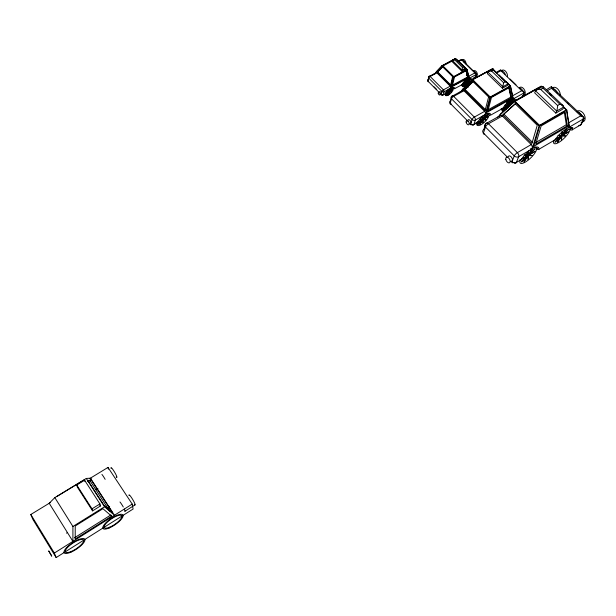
<?xml version="1.0" encoding="UTF-8"?>
<svg xmlns="http://www.w3.org/2000/svg" width="616" height="616" viewBox="0 0 616 616"><rect width="100%" height="100%" fill="white"/><g stroke="black" fill="none" stroke-linecap="round" stroke-linejoin="round"><path stroke-width="0.92" d="M465.28 81.882L466.227 82.821L466.212 84.923L465.927 83.06L464.156 86.032L465.673 83.129L462.824 85.847L461.877 84.9M560.19 135.32L561.438 136.521L561.384 140.001L562.062 136.044L565.603 135.982L562.593 135.42L561.345 134.219M481.997 118.696L483.106 119.804L482.998 122.846L482.644 120.166L479.864 124.601L482.251 120.282L477.854 124.432L476.753 123.323M557.711 105.598L557.095 109.779L555.809 113.105L534.649 92.854L535.604 90.513L537.552 89.436L540.686 89.389L557.711 105.598C559.759 102.41 566.304 106.121 562.631 109.186L555.809 113.105M540.686 89.389L542.966 88.111L542.896 86.563M578.755 125.772L581.188 124.617L584.053 118.472L583.868 117.417L580.719 115.854L551.536 88.319L551.459 86.841M503.672 82.721L502.394 88.25L487.348 73.635L487.988 71.818L489.389 71.056L491.583 71.025L503.672 82.721C505.251 80.442 509.948 83.091 507.499 85.439L502.394 88.25M508.162 107.269L508.277 105.729L507.168 104.643M491.583 71.025L493.293 70.101L493.324 69.208M523.269 91.807C525.825 94.009 523.269 90.321 521.698 90.745L500.893 70.717L500.916 69.893M493.293 70.101L505.382 81.789M462.5 67.498L454.793 59.875L455.925 59.252L463.632 66.844L462.5 67.444L462.131 69.677M527.304 154.439L528.543 155.671L528.081 159.559L527.904 156.164L526.665 154.932M450.512 85.663L452.621 76.677L453.191 76.376L443.12 66.382L437.206 72.365L450.512 85.663L451.081 85.362L453.191 76.376M450.789 87.934L453.461 76.784L466.974 69.523M451.867 85.493L453.977 76.507L454.462 76.985L452.344 85.971L451.867 85.493L467.613 77.023L468.091 77.501L452.344 85.971M440.132 94.071A1.494 0.816 63.3 0 0 441.341 93.74A1.494 0.816 63.3 0 0 440.271 91.73A1.494 0.816 63.3 0 0 439.393 92.685L427.951 81.135A1.486 1.101 12.2 0 1 428.151 79.595L428.936 76.553L435.412 73.135M464.356 89.982L473.719 81.004L464.356 89.982L485.077 110.572L488.611 96.966L489.474 96.489M485.462 114.029L489.936 97.159L510.425 85.847M487.887 111.042L491.445 97.436L509.393 87.541L511.588 97.852L487.887 111.042L487.133 110.295M442.311 65.427L453.746 76.792L451.42 87.025L468.976 77.578L466.89 69.554L455.794 58.789L452.413 60.576L452.121 61.608L461.723 71.071L465.111 69.261L465.419 68.23L462.031 70.039L461.723 71.071M450.358 101.378A2.264 1.247 62.8 0 1 450.427 100.916L451.751 96.396L461.53 91.091M514.322 162.955A3.119 1.794 59.5 0 0 516.347 162.493L518.687 156.68L531.862 148.995L532.34 148.233L539.208 125.518L566.381 109.81L566.843 110.118L539.431 125.941L514.268 101.201L514.861 101.224L539.785 125.572L533.772 146.392L569.053 125.826L566.635 110.233L563.625 107.199M440.625 93.932L441.164 94.471A1.532 0.631 -45.1 0 0 442.018 94.856A1.494 0.816 63.3 0 0 443.25 94.818L445.661 93.524A6.114 2.487 -45.2 0 1 450.904 88.15A6.114 2.487 -45.2 0 1 454.4 88.804L462.524 84.423A6.091 2.441 -45.5 0 1 467.76 79.079A6.091 2.441 -45.5 0 1 471.14 79.78L475.706 77.316L476.661 74.29L464.094 62M483.714 129.683L485.77 123.739L498.883 116.37A3.149 2.41 73.9 0 1 502.31 115.97L531.231 144.575A3.196 2.495 71.1 0 1 531.831 148.964M493 69.215L487.864 72.064L502.941 86.694L508.054 83.884L501.424 77.385M522.576 97.29L524.293 92.77L513.128 99.007M455.309 58.759L455.701 58.851M563.532 107.115L556.687 111.042L535.466 90.76L542.496 86.525M584.014 118.557L569.222 127.189A3.142 1.247 52.2 0 0 568.784 125.456M581.258 124.501L572.249 129.76A12.697 3.981 -44.4 0 0 566.343 128.875A12.697 3.981 -44.4 0 0 555.132 139.786L538.861 149.311A12.774 4.135 -43.9 0 0 532.486 148.633A12.774 4.135 -43.9 0 0 521.236 159.629L516.347 162.493A3.157 2.402 17.7 0 1 511.973 161.754L511.242 161.022M447.355 90.629L448.887 92.184L447.409 95.08L449.149 92.107L447.724 90.683M492.061 69.208L492.831 68.846L494.902 70.894M492.646 69.346L492.854 68.861M469.2 78.024L467.059 69.593L453.584 76.969L442.157 65.766L455.725 58.497M461.892 90.406L462.285 89.751M551.043 86.802L546.754 89.497M507.546 103.611L508.654 104.705L511.149 100.331L508.285 104.812L507.168 103.727M498.883 116.37L500.338 114.106M485.523 113.921L485.932 113.275M514.306 101.779L541.603 86.278M526.156 155.109L527.396 156.341L523.893 162.023L527.904 156.164M527.85 153.107L529.098 154.339L532.655 148.587L528.59 154.516L527.342 153.284M532.34 148.233L533.402 146.754M561.422 133.487L562.67 134.696L566.358 128.913L562.185 134.858L562.246 131.316L561.553 135.343L557.965 135.397L561.022 135.959L555.178 139.578L560.799 136.475L554.939 142.234L560.953 136.69L557.318 142.388L561.438 136.521M540.748 86.702L541.233 86.132L514.352 101.139L500.692 113.752M455.417 58.497L442.157 65.766M436.22 71.833L442.196 65.465M435.604 72.75L442.712 65.334L443.189 65.804L453.361 60.445M442.596 66.436L437.845 71.495L437.368 71.025M437.206 72.365L443.12 66.382M445.083 93.963L446.03 94.918L448.779 92.061L445.892 93.509L448.856 91.799L447.039 91.399L449.087 91.491L449.049 89.389L449.395 91.253L451.143 88.257L449.657 91.183L452.521 88.442L449.772 91.299L452.652 89.859L449.695 91.568L451.49 91.969L449.457 91.876L448.51 90.922M462.824 85.847L465.565 83.006L462.716 84.431L465.642 82.737L463.894 82.313L465.881 82.428L465.904 80.319L466.189 82.198L467.968 79.202L466.443 82.128L469.3 79.402L466.551 82.251L465.488 81.189M477.854 124.432L482.097 120.112L477.754 122.384L482.228 119.727L479.602 119.234L482.605 119.258L482.713 116.185L483.075 118.903L485.878 114.422L483.46 118.78L487.872 114.622L483.614 118.95L482.505 117.841M501.963 109.224L503.072 110.318L507.299 106.029L503.056 108.247L507.445 105.636L504.958 105.082L507.815 105.167L508.054 102.056L508.285 104.812M507.684 103.788L508.801 104.874L513.043 100.57L508.654 104.705M54.824 497.613L49.203 503.272L72.911 541.379L72.911 526.48L54.824 497.613L86.286 478.455L90.383 478.17L114.445 515.261L104.574 506.745L86.286 478.455M461.838 90.513L472.572 79.703L492.777 68.846M465.219 87.241L473.065 79.372L490.967 69.716L491.707 70.432M473.15 80.758L465.296 88.627L468.676 86.794M527.412 152.699L529.275 154.547L535.173 148.71L529.098 154.339M561.576 133.703L562.824 134.912L568.707 129.121L562.67 134.696M446.03 94.918L448.887 92.184M503.072 110.318L507.445 106.198L505.39 109.802L507.815 106.083L507.969 107.9M527.396 156.341L521.344 161.946L527.211 156.141L521.413 159.344L527.427 155.632L524.116 155.178L527.951 155.009L528.413 151.059L528.59 154.516M499.33 115.6L515.338 100.801L539.316 87.403M502.895 114.961L515.138 103.704L537.275 125.256L531.87 143.543L502.895 114.961L515.607 103.681M132.224 504.08L133.095 509.039L56.164 557.565L54.339 553.053L132.224 504.08L108.016 467.421L89.944 478.44M124.963 511.234L135.012 504.904M74.459 537.799L110.834 514.968L111.596 516.146L75.214 539.008L75.244 525.972L102.918 508.708L111.596 516.146M92.562 510.872L100.423 505.982L99.907 503.927L84.608 480.226L76.754 485.008L77.377 487.14L92.562 510.872L92.007 508.831L76.754 485.008M72.911 526.48L104.574 506.745M92.007 508.831L99.907 503.927M527.827 153.823L529.067 155.055L535.034 151.367L529.275 154.547M562.593 135.42L568.406 131.832L562.824 134.912M87.464 481.188L90.159 480.965L91.43 480.187L112.497 512.674L103.85 505.197L87.857 480.472L91.43 480.187M56.788 496.558L84.276 479.818M56.164 557.565L32.871 519.388L30.8 514.499L50.512 502.479M481.958 117.795L483.483 119.342L487.941 116.694L483.614 118.95M507.538 104.181L508.654 105.267L513.02 102.672L508.801 104.874M536.259 149.026L537.907 148.063M569.554 129.553L572.826 127.635M531.231 144.575L517.378 152.629A3.234 1.078 -44 0 0 514.275 155.94L511.973 161.754A3.203 1.063 -43.8 0 0 512.905 162.624M568.198 123.069L580.719 115.854M535.481 142.681L566.327 124.732L564.433 112.867M567.382 125.749L535.727 144.19L541.171 125.91L565.218 112.058L567.382 125.749L566.327 124.732M465.234 81.258L466.466 82.513L469.384 80.835L466.551 82.251M502.286 116.001L488.488 123.762A3.18 1.163 -44.5 0 0 485.477 127.065L483.421 133.002A3.157 1.147 -44.4 0 0 484.238 134.003M547.408 90.644L551.536 88.319M485.077 110.572L485.932 110.095L465.203 89.52M461.546 91.114A2.325 1.717 76 0 1 463.948 90.737L484.638 111.35L474.328 117.079A2.356 0.893 -44.6 0 0 472.11 119.535L470.655 123.993A2.341 0.885 -44.5 0 0 471.579 124.655M512.535 95.834L521.698 90.745M487.957 109.841L510.833 97.12L508.631 86.802L509.393 87.541M464.449 88.242L462.801 89.135L472.326 79.564L492.292 68.807L497.081 73.281M496.581 72.095L500.554 69.947M463.933 90.76L453.653 96.342A2.333 0.939 -45.1 0 0 451.482 98.791L450.157 103.303L467.89 121.206M496.742 72.965L500.893 70.717M454.862 87.934L453.122 88.604M471.671 78.871L470.016 79.764L469.662 79.41M466.335 75.137L467.675 76.446L468.229 76.145M468.237 76.515L474.913 72.927L461.561 59.867L458.227 61.631M450.589 88.319L444.105 91.815A1.502 1.117 13 0 1 442.011 91.468L428.744 78.101A1.486 1.101 12.2 0 1 428.936 76.553A1.494 0.809 64 0 1 430.145 76.484L436.944 72.888L450.242 86.178L443.428 89.844A1.54 0.631 -45.2 0 0 442.011 91.468L441.164 94.471A1.494 1.117 13 0 0 443.25 94.818L444.105 91.815A1.502 0.824 63.4 0 0 443.428 89.844L430.145 76.484A1.525 0.654 -45.5 0 0 428.744 78.101L427.951 81.135A1.517 0.647 -45.4 0 0 428.62 81.635M469.2 78.301L476.661 74.29M464.58 68.253L465.919 69.577L466.481 69.277M454.462 76.985L466.343 70.632L468.091 77.501M458.112 61.13L461.423 59.382L462.062 60.006M528.543 155.671L532.324 155.509L529.067 155.055M483.106 119.804L486.078 119.827L483.483 119.342M508.277 105.729L510.171 105.783M466.227 82.821L468.206 82.937L466.466 82.513M508.654 105.267L510.294 105.629M467.059 69.593L456.479 59.213M583.614 117.117L551.351 86.625M567.336 102.78L568.722 104.089M563.086 105.613L542.788 86.356M549.487 93.524L551.551 95.488M561.176 104.635L566.682 109.864L569.307 126.665M542.966 88.111L559.998 104.296M510.056 79.087L516 84.816M498.96 74.821L510.556 86.255L490.405 97.436L472.657 79.649L472.179 79.741L490.436 97.405L486.463 112.651L512.889 97.936L510.402 86.171L508.2 83.93M508.169 84.107L509.548 85.439M510.833 97.12L511.588 97.852M463.471 61.384L463.94 61.846M475.706 77.316L475.059 76.677A2.957 1.709 63.7 0 0 476.099 73.912A2.957 1.709 63.7 0 0 473.373 71.171M454.577 59.082L455.055 59.544M466.343 70.632L465.865 70.155L467.613 77.023M490.683 96.697L491.445 97.436M452.413 60.576L462.031 70.039M472.857 81.466L488.611 96.966M504.042 114.322L532.347 142.211M442.55 66.682L452.621 76.677M437.768 72.072L451.081 85.362M452.406 87.888L452.937 88.419M448.548 93.008L449.495 93.955L449.457 91.876M507.445 157.196L483.421 133.002A3.095 2.333 15.7 0 1 483.545 129.791M434.103 86.871L436.744 89.536M469.977 123.308L470.655 123.993A2.302 1.732 14.9 0 0 473.85 124.524L477.5 122.492A9.348 3.465 -44.6 0 1 485.608 114.345A9.348 3.465 -44.6 0 1 490.667 115.13L502.872 108.308A9.309 3.373 -45.1 0 1 510.695 100.362A9.309 3.373 -45.1 0 1 515.784 100.724M90.159 480.965L109.679 511.103M99.407 504.404L100.423 505.982M30.8 514.499L54.339 553.053M510.472 85.894L513.159 98.599M84.608 480.226L85 481.658M465.919 69.577L467.675 76.446M508.901 86.841L510.903 96.219M108.016 467.421L108.393 469.184M449.149 92.107L449.495 93.955M473.604 71.125A2.957 1.709 63.7 0 1 476.961 72.688A2.957 1.709 63.7 0 1 475.891 76.045M462.216 59.991A2.941 1.686 64.3 0 1 464.657 60.229A2.941 1.686 64.3 0 1 465.904 63.833M461.707 60.06A2.941 1.686 64.3 0 1 464.564 62.455M474.905 73.065A1.987 1.378 1.7 0 1 476.538 73.689M468.468 76.769A1.509 0.531 54.5 0 1 469.022 77.647M475.398 77.739A1.979 1.371 1.8 0 1 473.465 77.87M433.926 74.182A6.06 2.564 -45.5 0 1 436.066 72.796M428.42 80.996A1.486 0.801 63.9 0 1 428.151 79.595M450.458 86.433A1.54 1.117 76.3 0 1 450.72 87.942M463.632 66.982A2.01 1.409 2.3 0 1 465.334 67.668M452.691 60.152A1.994 1.409 2.7 0 1 454.716 60.006M519.357 87.872A4.481 2.733 62.3 0 1 524.686 90.321A4.481 2.733 62.3 0 1 522.768 95.326M501.817 70.609A4.443 2.68 63.3 0 1 505.674 71.387A4.443 2.68 63.3 0 1 507.353 76.7M506.444 102.864A8.139 2.957 -45.1 0 1 512.674 99.299A8.139 2.957 -45.1 0 1 513.652 102.687M503.711 111.534A8.139 2.957 -45.1 0 1 502.41 108.231M485.154 114.06A8.177 3.042 -44.6 0 1 488.542 116.832A8.177 3.042 -44.6 0 1 480.234 125.11A8.177 3.042 -44.6 0 1 477.315 121.868M489.99 115.346A2.256 1.032 38.4 0 1 488.904 114.892M467.898 120.405A2.287 1.27 61.9 0 1 469.715 120.105A2.287 1.27 61.9 0 1 470.955 123.008A2.287 1.27 61.9 0 1 469.207 123.477M519.596 88.026A4.481 2.726 62.2 0 1 523.354 92.061A4.481 2.726 62.2 0 1 522.199 96.25M502.941 108.377A2.241 1.317 61.9 0 1 501.17 108.524M514.583 101.216A2.233 1.07 37.9 0 1 514.06 100.97M501.67 70.909A4.443 2.672 63.3 0 1 505.282 74.267M512.212 96.866A2.302 0.855 53.6 0 1 513.113 98.768M477.562 122.561A2.272 1.278 61.8 0 1 475.906 122.723M459.274 92.7A9.225 3.665 -45.1 0 1 462.516 90.575M484.653 111.327A2.341 1.763 74.4 0 1 485.115 114.584L475.329 120.074A2.31 1.732 14.9 0 1 472.11 119.535L451.482 98.791A2.279 1.702 13.5 0 1 451.751 96.396A2.272 1.255 63 0 1 453.653 96.342L474.328 117.079A2.295 1.286 61.9 0 1 475.329 120.074L473.85 124.524A2.287 1.278 61.8 0 1 472.164 124.755M451.274 103.942A2.318 0.924 -44.9 0 1 450.157 103.303A2.272 1.694 13.6 0 1 450.427 100.916M576.846 111.681A6.068 3.919 59.7 0 1 584.338 114.892A6.068 3.919 59.7 0 1 581.843 121.845M552.159 88.334A5.991 3.812 61.5 0 1 557.349 88.635A5.991 3.812 61.5 0 1 560.244 95.457M568.091 127.527A11.103 3.488 -44.4 0 1 568.183 133.495A11.103 3.488 -44.4 0 1 557.611 143.066A11.103 3.488 -44.4 0 1 554.069 140.225M534.411 147.178A11.165 3.627 -44 0 1 534.911 152.999A11.165 3.627 -44 0 1 524.255 162.67A11.165 3.627 -44 0 1 520.274 160.014M530.33 149.003A11.165 3.627 -44 0 1 531.061 148.556M538.985 149.411A3.088 1.409 36.6 0 1 536.297 148.864M572.364 129.853A3.049 1.486 35.8 0 1 569.6 129.406M508.169 156.741A3.119 1.786 59.7 0 1 511.842 157.827A3.119 1.786 59.7 0 1 510.903 161.492M582.959 118.757A6.075 3.912 59.7 0 1 580.988 123.023M577.454 112.004A6.075 3.912 59.7 0 1 582.382 116.67M555.208 139.863A3.049 1.879 59.5 0 1 553.445 140.433M552.806 88.581A5.998 3.804 61.5 0 1 557.549 93.37M521.321 159.721A3.095 1.794 59.5 0 1 519.38 160.121M497.382 117.386A12.543 4.52 -44.6 0 1 500.207 115.646M107.5 507.592A11.997 3.781 -34.2 0 1 109.656 506.491M66.497 533.156A12.289 3.842 -33.4 0 1 67.244 532.678M90.298 479.548A11.843 4.043 -33.8 0 1 91.73 478.871M96.219 488.688A11.889 3.958 -33.9 0 1 96.943 488.326M107.43 508.2A10.495 3.303 -34.2 0 1 108.07 507.853M95.449 489.689A10.403 3.465 -33.9 0 1 97.936 488.488M129.06 495.603A5.852 0.77 59.1 0 1 132.555 499.245A5.852 0.77 59.1 0 1 134.558 504.673M124.324 509.024A5.867 0.716 59.2 0 1 124.748 511.157M119.981 501.986A5.867 0.716 59.2 0 1 123.285 507.022M111.057 468.376A5.76 0.755 59.3 0 1 114.576 472.118A5.76 0.755 59.3 0 1 116.201 477.053M101.933 474.428A5.783 0.701 59.4 0 1 105.151 479.34M51.721 556.04L48.695 550.897L51.675 556.04M517.378 152.629L488.488 123.762A3.095 1.763 61.4 0 0 485.77 123.739A3.119 2.341 15.6 0 0 485.477 127.065L514.275 155.94A3.18 2.41 17.6 0 0 518.687 156.68A3.142 1.817 59.7 0 0 517.378 152.629M438.245 93.216A1.494 0.816 63.3 0 0 439.863 94.98A1.494 0.816 63.3 0 0 439.547 92.677A1.494 0.816 63.3 0 0 438.245 93.216M465.18 86.009A5.328 2.141 -45.5 0 0 469.9 78.948A5.328 2.141 -45.5 0 0 463.078 82.891A5.328 2.141 -45.5 0 0 465.18 86.009M448.463 95.049A5.344 2.179 -45.2 0 0 453.13 87.988A5.344 2.179 -45.2 0 0 446.223 91.977A5.344 2.179 -45.2 0 0 448.463 95.049M466.158 122.045A2.287 1.27 61.8 0 0 468.668 124.779A2.287 1.27 61.8 0 0 468.26 121.321A2.287 1.27 61.8 0 0 466.158 122.045M505.821 159.321A3.126 1.786 59.7 0 0 509.463 162.793A3.126 1.786 59.7 0 0 508.639 158.027A3.126 1.786 59.7 0 0 505.821 159.321M109.232 527.974A12.043 3.688 -34.3 0 0 123.008 515.091A12.043 3.688 -34.3 0 0 106.63 522.037A12.043 3.688 -34.3 0 0 109.232 527.974M70.94 552.182A12.343 3.75 -33.6 0 0 84.769 539.208A12.343 3.75 -33.6 0 0 67.652 546.569A12.343 3.75 -33.6 0 0 70.94 552.182M109.717 527.188A10.541 3.226 -34.3 0 0 121.76 515.923A10.541 3.226 -34.3 0 0 107.423 522.006A10.541 3.226 -34.3 0 0 109.717 527.188M71.402 551.405A10.803 3.28 -33.6 0 0 83.491 540.055A10.803 3.28 -33.6 0 0 68.507 546.508A10.803 3.28 -33.6 0 0 71.402 551.405"/></g></svg>
